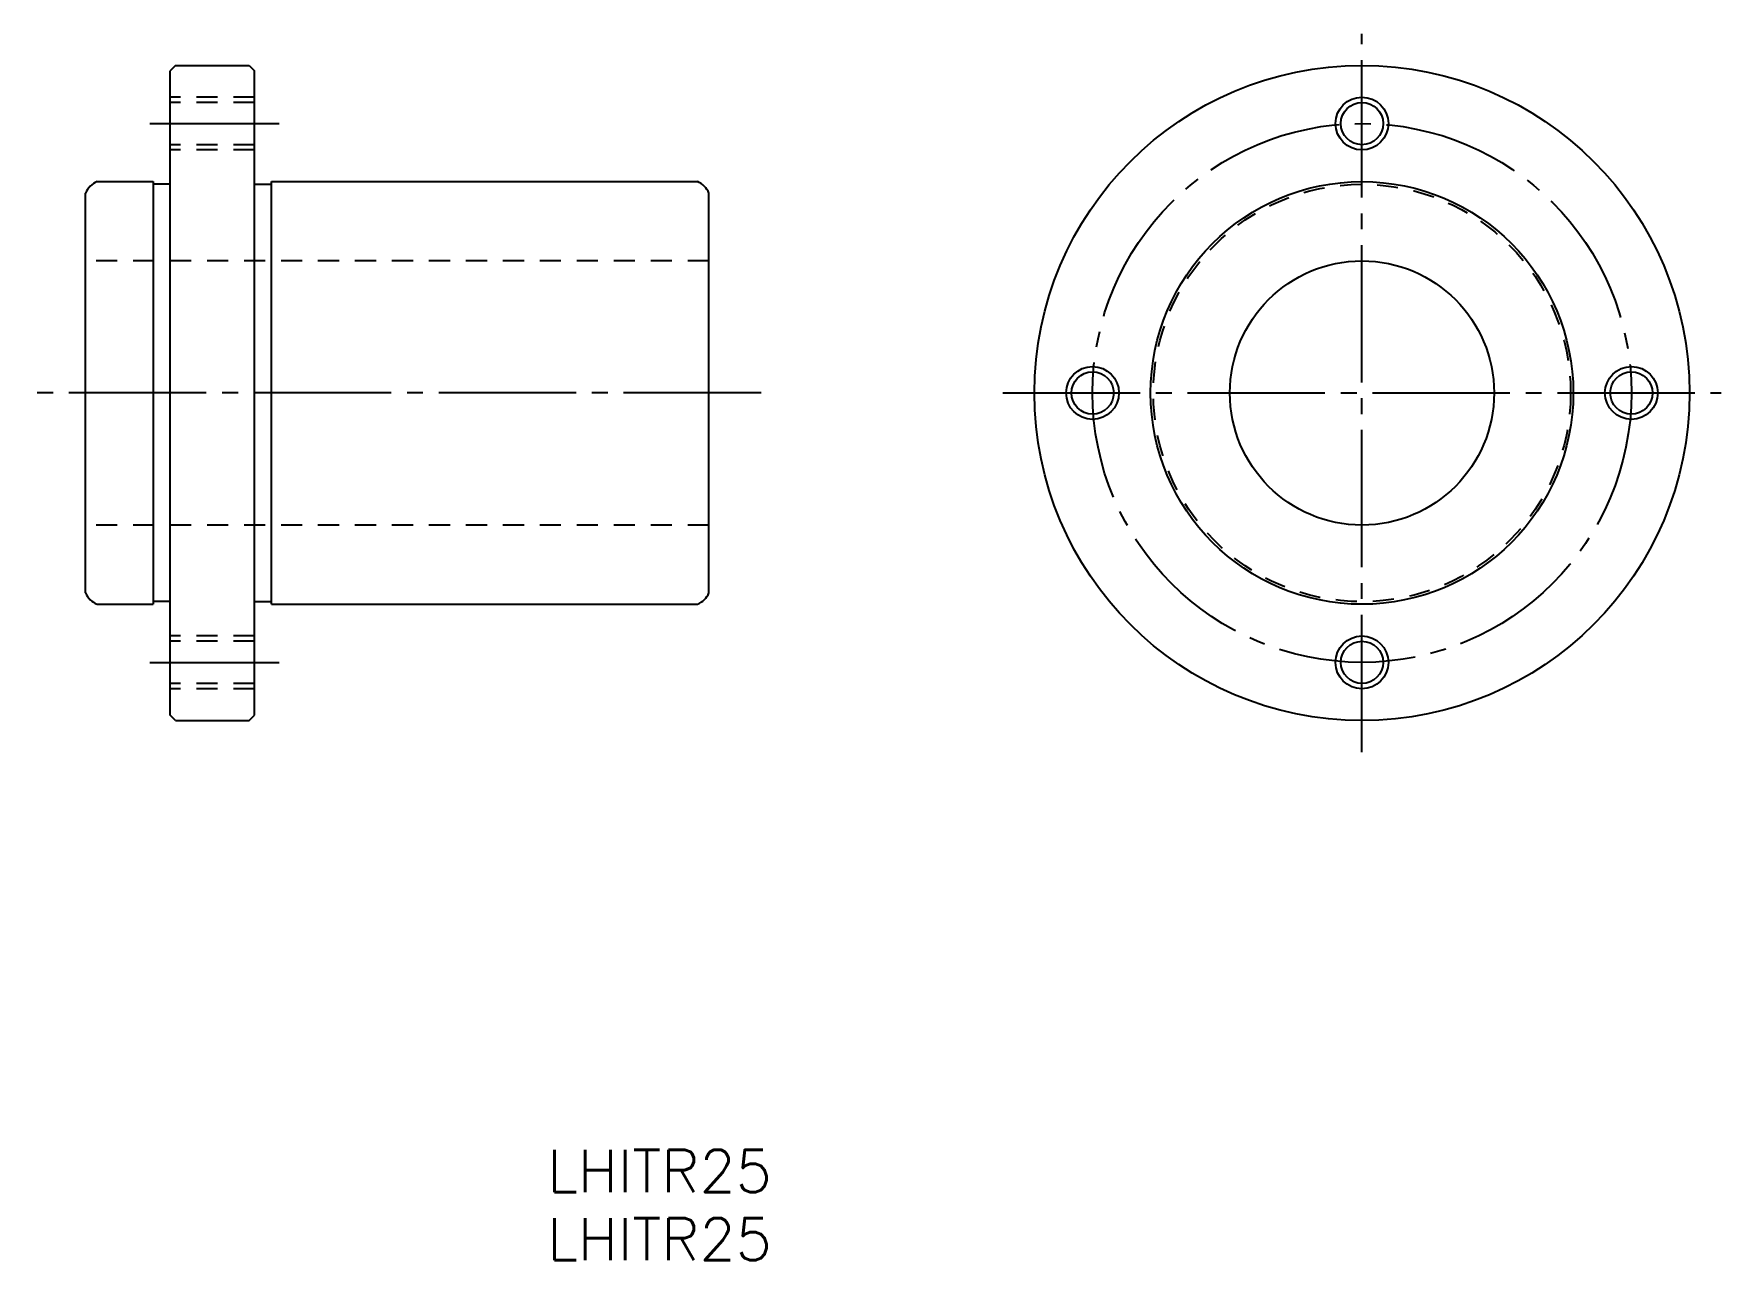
# Model space of a CAD drawing. Extents: x 692 to 851, y 296 to 413.
import ezdxf

# ---------------------------------------------------------------- set-up
doc = ezdxf.new("R2010")
doc.units = 0
doc.linetypes.add('CENTER', pattern=[17.5, 13, -1.5, 1.5, -1.5])
doc.linetypes.add('DASHED', pattern=[3.5, 2, -1.5])
doc.layers.get('0').update_dxf_attribs({"linetype": 'CONTINUOUS'})
doc.layers.add('CENTER', color=1, linetype='CENTER')
doc.styles.get("Standard").update_dxf_attribs({"font": 'txt.shx', "bigfont": '@extfont2.shx'})

msp = doc.modelspace()

# ---------------------------------------------------------------- linework, layer by layer
at = {"color": 7, "linetype": 'CONTINUOUS'}
for p, q in [((704.94, 409.57), (704.44, 409.07)), ((704.44, 348.07), (704.44, 409.07)), ((704.94, 409.57), (711.94, 409.57)), ((711.94, 409.57), (712.44, 409.07)), ((712.44, 348.07), (712.44, 409.07)), ((697.53, 398.57), (702.84, 398.57)), ((702.84, 398.57), (702.84, 358.57)), ((704.44, 398.32), (702.84, 398.32)), ((712.44, 398.32), (714.04, 398.32)), ((714.04, 398.57), (754.35, 398.57)), ((714.04, 358.57), (714.04, 398.57)), ((696.44, 359.66), (696.44, 397.48)), ((755.44, 359.66), (755.44, 397.48)), ((697.53, 358.57), (702.84, 358.57)), ((704.44, 358.82), (702.84, 358.82)), ((712.44, 358.82), (714.04, 358.82)), ((714.04, 358.57), (754.35, 358.57)), ((704.94, 347.57), (704.44, 348.07)), ((704.94, 347.57), (711.94, 347.57)), ((711.94, 347.57), (712.44, 348.07))]:
    msp.add_line(p, q, dxfattribs=at)
at = {"color": 3, "linetype": 'DASHED'}
for p, q in [((712.44, 406.57), (704.44, 406.57)), ((712.44, 406.07), (704.44, 406.07)), ((712.44, 402.07), (704.44, 402.07)), ((712.44, 401.57), (704.44, 401.57)), ((755.44, 391.07), (696.44, 391.07)), ((755.44, 366.07), (696.44, 366.07)), ((712.44, 355.57), (704.44, 355.57)), ((712.44, 355.07), (704.44, 355.07)), ((712.44, 351.07), (704.44, 351.07)), ((712.44, 350.57), (704.44, 350.57))]:
    msp.add_line(p, q, dxfattribs=at)
at = {"color": 7, "linetype": 'CONTINUOUS'}
for centre, radius in [((817.25, 378.57), 31), ((817.25, 404.07), 2), ((817.25, 378.57), 20), ((817.25, 378.57), 12.5), ((791.75, 378.57), 2), ((842.75, 378.57), 2), ((817.25, 353.07), 2)]:
    msp.add_circle(centre, radius, dxfattribs=at)
at = {"color": 3, "linetype": 'CONTINUOUS'}
for centre in [(817.25, 404.07), (791.75, 378.57), (842.75, 378.57), (817.25, 353.07)]:
    msp.add_circle(centre, 2.5, dxfattribs=at)
at = {"color": 3, "linetype": 'DASHED'}
msp.add_circle((817.25, 378.57), 19.75, dxfattribs=at)
at = {"color": 7, "linetype": 'CONTINUOUS'}
for centre, start, end in [((698.29, 396.72), 112.3316, 157.6684), ((753.59, 396.72), 22.3316, 67.6684), ((698.29, 360.42), 202.3316, 247.6684), ((753.59, 360.42), 292.3316, 337.6684)]:
    msp.add_arc(centre, 2, start, end, dxfattribs=at)
at = {"layer": 'CENTER', "color": 1, "linetype": 'CENTER'}
for p, q in [((817.25, 344.57), (817.25, 412.57)), ((702.52, 404.07), (714.78, 404.07)), ((760.37, 378.57), (691.54, 378.57)), ((783.25, 378.57), (851.25, 378.57)), ((702.52, 353.07), (714.78, 353.07))]:
    msp.add_line(p, q, dxfattribs=at)
msp.add_circle((817.25, 378.57), 25.5, dxfattribs=at)

# ---------------------------------------------------------------- texts
at = {"color": 7, "linetype": 'CONTINUOUS'}
for p in [(740.14, 302.93), (740.14, 296.48)]:
    msp.add_text('LHITR25', height=4, dxfattribs=at).set_placement(p)

doc.saveas('drawing.dxf')
